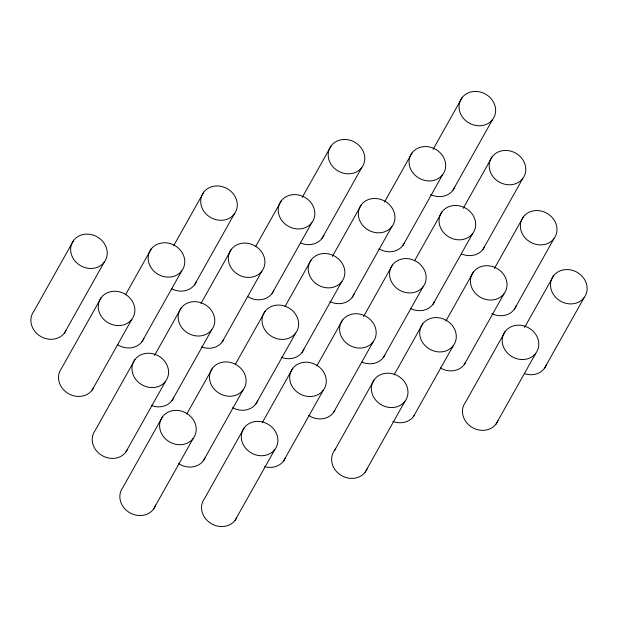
<?xml version="1.0" encoding="UTF-8"?>
<svg xmlns="http://www.w3.org/2000/svg" width="618" height="618" viewBox="0 0 618 618"><rect width="100%" height="100%" fill="white"/><g stroke="black" fill="none" stroke-linecap="round" stroke-linejoin="round"><path stroke-width="0.93" d="M73.658 240.363L33.905 311.202A18.803 16.632 29.3 0 0 40.425 336.277A18.803 16.632 29.3 0 0 65.948 330.607M64.442 333.048L104.195 262.217A18.803 16.632 29.3 0 0 90.043 234.346A18.803 16.632 29.3 0 0 72.538 257.312A18.803 16.632 29.3 0 0 104.195 262.217M101.298 297.497L61.545 368.328A18.803 16.632 29.3 0 0 67.594 393.118A18.803 16.632 29.3 0 0 93.133 388.598M125.477 294.863L151.194 249.031M92.082 390.182L131.827 319.344A18.803 16.632 29.3 0 0 117.683 291.48A18.803 16.632 29.3 0 0 100.178 314.438A18.803 16.632 29.3 0 0 131.827 319.344M173.797 245.531L203.731 192.198M141.978 341.715L181.731 270.877A18.803 16.632 29.3 0 0 167.578 243.005A18.803 16.632 29.3 0 0 150.081 265.972A18.803 16.632 29.3 0 0 181.731 270.877M135.002 359.483L95.257 430.313A18.803 16.632 29.3 0 0 101.769 455.389A18.803 16.632 29.3 0 0 127.3 449.726M154.546 355.427L181.205 307.934M194.508 284.883L234.261 214.052A18.803 16.632 29.3 0 0 220.116 186.18A18.803 16.632 29.3 0 0 202.611 209.147A18.803 16.632 29.3 0 0 234.261 214.052M200.966 303.5L231.364 249.332M125.786 452.167L165.539 381.329A18.803 16.632 29.3 0 0 151.387 353.465A18.803 16.632 29.3 0 0 133.89 376.424A18.803 16.632 29.3 0 0 165.539 381.329M255.543 246.698L281.267 200.865M162.642 416.617L122.889 487.447A18.803 16.632 29.3 0 0 130.375 513.079A18.803 16.632 29.3 0 0 155.682 505.03M171.989 400.611L211.735 329.78A18.803 16.632 29.3 0 0 197.59 301.908A18.803 16.632 29.3 0 0 180.085 324.875A18.803 16.632 29.3 0 0 211.735 329.78M302.241 197.389L331.233 145.724M222.148 342.017L261.901 271.178A18.803 16.632 29.3 0 0 247.748 243.314A18.803 16.632 29.3 0 0 230.251 266.273A18.803 16.632 29.3 0 0 261.901 271.178M186.821 413.975L212.546 368.143M272.051 293.542L311.804 222.712A18.803 16.632 29.3 0 0 297.652 194.84A18.803 16.632 29.3 0 0 280.147 217.806A18.803 16.632 29.3 0 0 311.804 222.712M153.426 509.302L193.179 438.463A18.803 16.632 29.3 0 0 179.027 410.591A18.803 16.632 29.3 0 0 161.522 433.558A18.803 16.632 29.3 0 0 193.179 438.463M235.149 364.651L265.076 311.317M322.017 238.401L361.769 167.571A18.803 16.632 29.3 0 0 347.617 139.699A18.803 16.632 29.3 0 0 330.112 162.665A18.803 16.632 29.3 0 0 361.769 167.571M285.083 306.435L311.271 259.761M203.322 460.827L243.075 389.997A18.803 16.632 29.3 0 0 228.93 362.125A18.803 16.632 29.3 0 0 211.426 385.091A18.803 16.632 29.3 0 0 243.075 389.997M332.384 256.393L361.375 204.72M255.86 404.002L295.605 333.164A18.803 16.632 29.3 0 0 281.46 305.3A18.803 16.632 29.3 0 0 263.956 328.258A18.803 16.632 29.3 0 0 295.605 333.164M244.326 427.633L204.581 498.463A18.803 16.632 29.3 0 0 211.093 523.539A18.803 16.632 29.3 0 0 236.624 517.876M384.512 201.993L412.106 152.824M262.318 422.612L292.716 368.452M302.055 352.445L341.808 281.615A18.803 16.632 29.3 0 0 327.656 253.743A18.803 16.632 29.3 0 0 310.159 276.709A18.803 16.632 29.3 0 0 341.808 281.615M433.079 149.355L462.071 97.683M352.16 297.405L391.912 226.574A18.803 16.632 29.3 0 0 377.76 198.702A18.803 16.632 29.3 0 0 360.255 221.669A18.803 16.632 29.3 0 0 391.912 226.574M316.895 365.81L342.611 319.977M235.11 520.317L274.863 449.479A18.803 16.632 29.3 0 0 260.711 421.615A18.803 16.632 29.3 0 0 243.214 444.574A18.803 16.632 29.3 0 0 274.863 449.479M402.89 245.508L442.635 174.678A18.803 16.632 29.3 0 0 428.49 146.806A18.803 16.632 29.3 0 0 410.985 169.772A18.803 16.632 29.3 0 0 442.635 174.678M363.585 316.509L392.577 264.836M283.5 461.128L323.245 390.298A18.803 16.632 29.3 0 0 309.1 362.426A18.803 16.632 29.3 0 0 291.596 385.393A18.803 16.632 29.3 0 0 323.245 390.298M452.855 190.367L492.6 119.537A18.803 16.632 29.3 0 0 478.456 91.665A18.803 16.632 29.3 0 0 460.951 114.631A18.803 16.632 29.3 0 0 492.6 119.537M414.516 260.896L442.109 211.727M333.396 412.662L373.148 341.831A18.803 16.632 29.3 0 0 358.996 313.959A18.803 16.632 29.3 0 0 341.499 336.926A18.803 16.632 29.3 0 0 373.148 341.831M463.222 208.359L492.214 156.686M383.361 357.521L423.114 286.69A18.803 16.632 29.3 0 0 408.961 258.818A18.803 16.632 29.3 0 0 391.464 281.785A18.803 16.632 29.3 0 0 423.114 286.69M334.647 450.298L374.4 379.467M432.894 304.411L472.646 233.581A18.803 16.632 29.3 0 0 458.494 205.709A18.803 16.632 29.3 0 0 440.989 228.675A18.803 16.632 29.3 0 0 472.646 233.581M394.199 374.678L422.72 323.84M482.998 249.371L522.743 178.54A18.803 16.632 29.3 0 0 508.599 150.668A18.803 16.632 29.3 0 0 491.094 173.635A18.803 16.632 29.3 0 0 522.743 178.54M445.856 321.113L473.45 271.943M365.184 472.152L404.937 401.314A18.803 16.632 29.3 0 0 390.785 373.442A18.803 16.632 29.3 0 0 373.28 396.408A18.803 16.632 29.3 0 0 404.937 401.314M494.423 268.467L523.415 216.802M413.504 416.524L453.257 345.694A18.803 16.632 29.3 0 0 439.104 317.822A18.803 16.632 29.3 0 0 421.607 340.781A18.803 16.632 29.3 0 0 453.257 345.694M464.234 364.628L503.987 293.789A18.803 16.632 29.3 0 0 489.835 265.925A18.803 16.632 29.3 0 0 472.33 288.884A18.803 16.632 29.3 0 0 503.987 293.789M514.199 309.487L553.952 238.648A18.803 16.632 29.3 0 0 539.8 210.784A18.803 16.632 29.3 0 0 522.295 233.743A18.803 16.632 29.3 0 0 553.952 238.648M505.238 331.426L465.485 402.264A18.803 16.632 29.3 0 0 472.484 427.625A18.803 16.632 29.3 0 0 497.93 420.773M524.566 327.47L553.558 275.806M496.022 424.11L535.767 353.28A18.803 16.632 29.3 0 0 521.623 325.408A18.803 16.632 29.3 0 0 504.118 348.374A18.803 16.632 29.3 0 0 535.767 353.28M544.342 368.49L584.095 297.652A18.803 16.632 29.3 0 0 569.943 269.788A18.803 16.632 29.3 0 0 552.438 292.747A18.803 16.632 29.3 0 0 584.095 297.652M384.875 355.08A18.803 16.632 29.3 0 1 361.862 362.055M257.776 400.657A18.803 16.632 29.3 0 1 232.723 407.733M414.554 414.948A18.803 16.632 29.3 0 1 392.855 421.399M285.408 457.791A18.803 16.632 29.3 0 1 264.566 466.59M334.91 410.221A18.803 16.632 29.3 0 1 308.737 415.481M354.075 294.068A18.803 16.632 29.3 0 1 329.834 301.553M223.662 339.576A18.803 16.632 29.3 0 1 201.499 346.891M273.558 291.101A18.803 16.632 29.3 0 1 247.393 296.37M323.932 235.064A18.803 16.632 29.3 0 1 300.518 242.936M196.424 281.545A18.803 16.632 29.3 0 1 171.379 288.614M303.971 349.108A18.803 16.632 29.3 0 1 281.406 357.328M367.1 468.807A18.803 16.632 29.3 0 1 340.819 475.157A18.803 16.632 29.3 0 1 335.759 449M173.496 398.17A18.803 16.632 29.3 0 1 151.333 405.493M205.238 457.49A18.803 16.632 29.3 0 1 178.664 463.647M143.894 338.37A18.803 16.632 29.3 0 1 117.32 344.535M546.258 365.145A18.803 16.632 29.3 0 1 524.551 373.674M465.74 362.187A18.803 16.632 29.3 0 1 440.317 367.919M516.115 306.142A18.803 16.632 29.3 0 1 491.874 313.635M404.396 243.067A18.803 16.632 29.3 0 1 378.973 248.799M434.4 301.97A18.803 16.632 29.3 0 1 410.568 308.56M484.504 246.93A18.803 16.632 29.3 0 1 461.499 253.905M454.771 187.03A18.803 16.632 29.3 0 1 430.53 194.516"/></g></svg>
